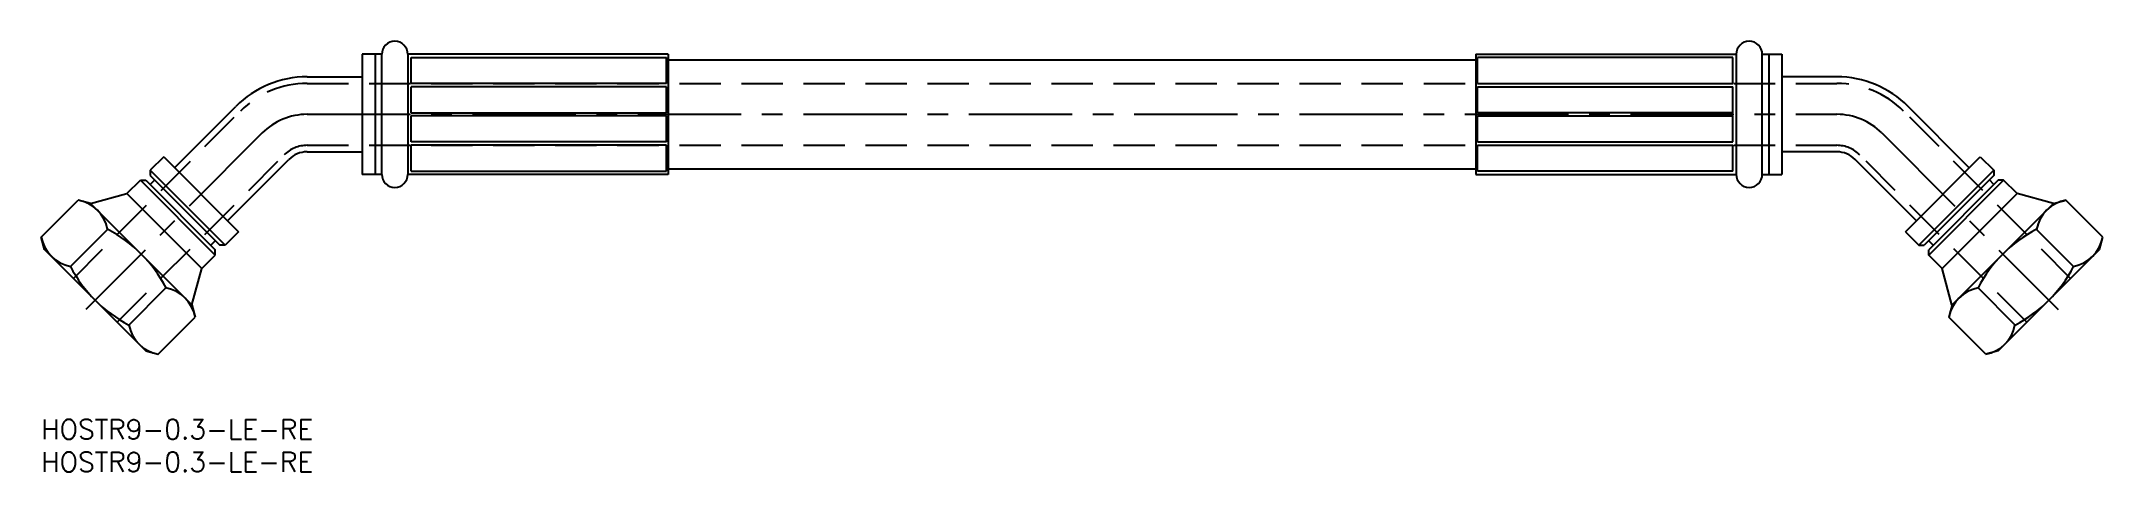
# Model space of a CAD drawing. Extents: x 0 to 317, y -8 to 58.
import ezdxf

# ---------------------------------------------------------------- set-up
doc = ezdxf.new("R2010")
doc.units = 0
doc.header["$LTSCALE"] = 0.5
doc.linetypes.add('CENTER', pattern=[50.8, 31.75, -6.35, 6.35, -6.35])
doc.linetypes.add('DASHED', pattern=[19.05, 12.7, -6.35])
for name, color, linetype in [('MSM_CENTER', 1, 'CENTER'), ('MSM_CONTINUOUS', 7, 'CONTINUOUS'), ('MSM_DASHED', 4, 'DASHED'), ('MSM_PART_NUMBER', 7, 'CONTINUOUS')]:
    doc.layers.add(name, color=color, linetype=linetype)
doc.styles.get("Standard").update_dxf_attribs({"font": 'txt.shx', "height": 3, "bigfont": 'bigfont.shx'})

# ---------------------------------------------------------------- blocks, each defined once
blk = doc.blocks.new('*U3')
at = {"layer": 'MSM_PART_NUMBER'}
blk.add_text('HOSTR9-0.3-LE-RE', height=3, dxfattribs=at).set_placement((0, -3))
blk = doc.blocks.new('*U4')
at = {"layer": 'MSM_PART_NUMBER'}
blk.add_text('HOSTR9-0.3-LE-RE', height=3, dxfattribs=at).set_placement((0, -8))

msp = doc.modelspace()

# ---------------------------------------------------------------- linework, layer by layer
at = {"layer": 'MSM_CENTER'}
for p, q in [((40.83, 46.79), (275.75, 46.79)), ((33.93, 43.93), (6.87, 16.87)), ((282.64, 43.93), (309.7, 16.87))]:
    msp.add_line(p, q, dxfattribs=at)
for centre, start, end in [((40.83, 37.04), 90, 135), ((275.75, 37.04), 45, 90)]:
    msp.add_arc(centre, 9.75, start, end, dxfattribs=at)
at = {"layer": 'MSM_CONTINUOUS'}
for p, q in [((49.29, 55.99), (49.29, 37.59)), ((52.29, 55.99), (49.29, 55.99)), ((51.29, 55.99), (51.29, 37.59)), ((52.29, 37.59), (52.29, 55.99)), ((56.29, 55.99), (56.29, 37.59)), ((96.29, 55.99), (56.29, 55.99)), ((56.79, 55.49), (96.04, 55.49)), ((56.79, 51.51), (56.79, 55.49)), ((96.04, 51.51), (96.04, 55.49)), ((96.29, 55.99), (96.29, 37.59)), ((96.29, 55.14), (220.29, 55.14)), ((220.29, 55.99), (220.29, 37.59)), ((220.29, 55.99), (260.29, 55.99)), ((259.79, 55.49), (220.54, 55.49)), ((220.54, 51.51), (220.54, 55.49)), ((259.79, 51.51), (259.79, 55.49)), ((260.29, 55.99), (260.29, 37.59)), ((264.29, 37.59), (264.29, 55.99)), ((264.29, 55.99), (267.29, 55.99)), ((265.29, 55.99), (265.29, 37.59)), ((267.29, 55.99), (267.29, 37.59)), ((40.84, 52.54), (49.29, 52.54)), ((96.04, 51.51), (56.79, 51.51)), ((96.04, 51.01), (56.79, 51.01)), ((56.79, 47.04), (56.79, 51.01)), ((96.04, 47.04), (96.04, 51.01)), ((220.54, 51.51), (259.79, 51.51)), ((220.54, 47.04), (220.54, 51.01)), ((220.54, 51.01), (259.79, 51.01)), ((259.79, 47.04), (259.79, 51.01)), ((275.73, 52.54), (267.29, 52.54)), ((20.49, 38.61), (29.88, 48)), ((296.08, 38.61), (286.69, 48)), ((56.79, 47.04), (96.04, 47.04)), ((96.04, 46.54), (56.79, 46.54)), ((56.79, 42.56), (56.79, 46.54)), ((96.04, 42.56), (96.04, 46.54)), ((259.79, 47.04), (220.54, 47.04)), ((220.54, 46.54), (259.79, 46.54)), ((220.54, 42.56), (220.54, 46.54)), ((259.79, 42.56), (259.79, 46.54)), ((96.04, 42.56), (56.79, 42.56)), ((96.04, 42.06), (56.79, 42.06)), ((56.79, 38.09), (56.79, 42.06)), ((96.04, 38.09), (96.04, 42.06)), ((220.54, 42.56), (259.79, 42.56)), ((220.54, 38.09), (220.54, 42.06)), ((220.54, 42.06), (259.79, 42.06)), ((259.79, 38.09), (259.79, 42.06)), ((18.81, 40.29), (16.75, 38.22)), ((16.75, 38.22), (28.24, 26.73)), ((16.75, 38.22), (16.75, 37.4)), ((18.81, 40.29), (30.3, 28.8)), ((28.62, 30.48), (38.01, 39.87)), ((40.84, 41.04), (49.29, 41.04)), ((56.79, 38.09), (96.04, 38.09)), ((96.29, 38.44), (220.29, 38.44)), ((259.79, 38.09), (220.54, 38.09)), ((275.73, 41.04), (267.29, 41.04)), ((287.95, 30.48), (278.56, 39.87)), ((286.27, 28.8), (297.76, 40.29)), ((299.83, 38.22), (288.34, 26.73)), ((297.76, 40.29), (299.83, 38.22)), ((299.83, 38.22), (299.83, 37.4)), ((13.16, 34.63), (15.22, 36.7)), ((15.22, 36.7), (16.04, 36.7)), ((15.22, 36.7), (26.71, 25.21)), ((16.04, 36.7), (26.71, 26.02)), ((16.71, 36.03), (17.42, 36.73)), ((16.75, 37.4), (27.42, 26.73)), ((52.29, 37.59), (49.29, 37.59)), ((96.29, 37.59), (56.29, 37.59)), ((220.29, 37.59), (260.29, 37.59)), ((264.29, 37.59), (267.29, 37.59)), ((299.83, 37.4), (289.15, 26.73)), ((300.53, 36.7), (289.86, 26.02)), ((301.35, 36.7), (289.86, 25.21)), ((299.86, 36.03), (299.16, 36.73)), ((301.35, 36.7), (300.53, 36.7)), ((303.42, 34.63), (301.35, 36.7)), ((0, 27.96), (5.68, 33.64)), ((7.58, 33.14), (5.68, 33.64)), ((7.58, 33.14), (13.16, 34.63)), ((23.14, 17.58), (7.58, 33.14)), ((24.65, 23.14), (13.16, 34.63)), ((303.42, 34.63), (291.93, 23.14)), ((293.44, 17.58), (308.99, 33.14)), ((308.99, 33.14), (303.42, 34.63)), ((308.99, 33.14), (310.89, 33.64)), ((316.57, 27.96), (310.89, 33.64)), ((4.49, 23.47), (10.17, 29.15)), ((30.3, 28.8), (28.24, 26.73)), ((286.27, 28.8), (288.34, 26.73)), ((312.08, 23.47), (306.4, 29.15)), ((0.51, 26.06), (0, 27.96)), ((16.06, 10.51), (0.51, 26.06)), ((26.03, 26.71), (26.73, 27.42)), ((26.71, 25.21), (26.71, 26.02)), ((28.24, 26.73), (27.42, 26.73)), ((288.34, 26.73), (289.15, 26.73)), ((290.55, 26.71), (289.84, 27.42)), ((289.86, 25.21), (289.86, 26.02)), ((300.51, 10.51), (316.06, 26.06)), ((316.06, 26.06), (316.57, 27.96)), ((23.15, 17.56), (24.65, 23.14)), ((24.65, 23.14), (26.71, 25.21)), ((291.93, 23.14), (289.86, 25.21)), ((293.42, 17.56), (291.93, 23.14)), ((13.47, 14.49), (19.15, 20.17)), ((303.1, 14.49), (297.42, 20.17)), ((23.14, 17.58), (23.64, 15.68)), ((293.44, 17.58), (292.93, 15.68)), ((17.96, 10), (23.64, 15.68)), ((298.61, 10), (292.93, 15.68)), ((16.06, 10.51), (17.96, 10)), ((300.51, 10.51), (298.61, 10))]:
    msp.add_line(p, q, dxfattribs=at)
for centre, radius, start, end in [((54.29, 55.99), 2, 0, 180), ((262.29, 55.99), 2, 0, 180), ((40.84, 37.04), 15.5, 90, 135), ((275.73, 37.04), 15.5, 45, 90), ((40.84, 37.04), 4, 90, 135), ((275.73, 37.04), 4, 45, 90), ((54.29, 37.59), 2, 180, 0), ((262.29, 37.59), 2, 180, 0), ((4.65, 28.12), 5.62, 10.6158, 79.3842), ((311.93, 28.12), 5.62, 100.6158, 169.3842), ((0.5, 10.5), 21.02, 27.412, 62.588), ((316.08, 10.5), 21.02, 117.412, 152.588), ((5.53, 29), 5.62, 190.6158, 259.3842), ((311.05, 29), 5.62, 280.6158, 349.3842), ((23.15, 33.15), 21.02, 207.412, 242.588), ((293.43, 33.15), 21.02, 297.412, 332.588), ((18.12, 14.65), 5.62, 10.6158, 79.3842), ((298.46, 14.65), 5.62, 100.6158, 169.3842), ((19, 15.53), 5.62, 190.6158, 259.3842), ((297.57, 15.53), 5.62, 280.6158, 349.3842)]:
    msp.add_arc(centre, radius, start, end, dxfattribs=at)
at = {"layer": 'MSM_DASHED'}
for p, q in [((40.84, 51.54), (275.73, 51.54)), ((4.94, 21.64), (30.59, 47.29)), ((311.64, 21.64), (285.98, 47.29)), ((40.84, 42.04), (275.73, 42.04)), ((11.65, 14.92), (37.31, 40.57)), ((304.92, 14.92), (279.27, 40.57))]:
    msp.add_line(p, q, dxfattribs=at)
for centre, radius, start, end in [((40.84, 37.04), 14.5, 90, 135), ((275.73, 37.04), 14.5, 45, 90), ((40.84, 37.04), 5, 90, 135), ((275.73, 37.04), 5, 45, 90)]:
    msp.add_arc(centre, radius, start, end, dxfattribs=at)

# ---------------------------------------------------------------- block references
at = {"layer": 'MSM_CONTINUOUS'}
for name in ['*U3', '*U4']:
    msp.add_blockref(name, (0, 0), dxfattribs=at)

doc.saveas('drawing.dxf')
